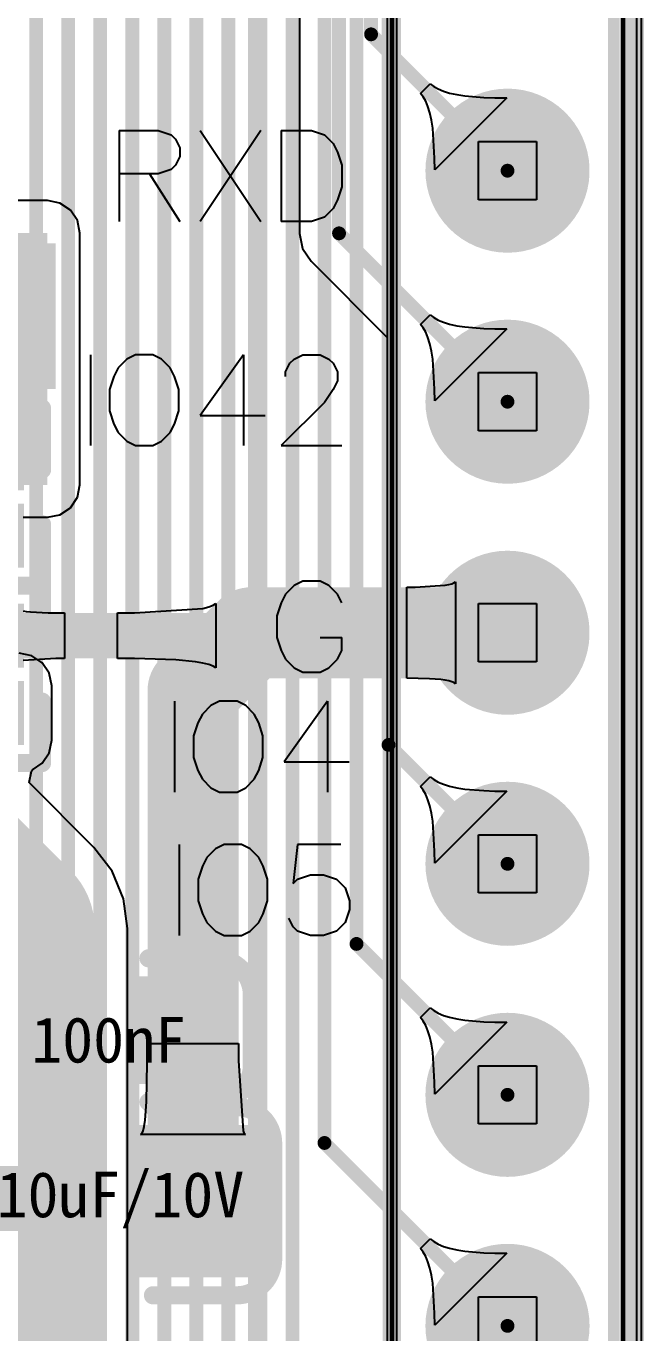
# Model space of a CAD drawing. Header units: millimetres. Extents: x -30 to 3.5, y -1.1 to 91.3.
# Drawn here: x -6.46 to 0.33, y 41.5 to 55.87 of the extents above; entities that cross this region are included whole.
import ezdxf

# ---------------------------------------------------------------- set-up
doc = ezdxf.new("R2010")
doc.units = ezdxf.units.MM
for name, color, linetype in [('BottomLayer', 5, 'Continuous'), ('BottomOverlay', 54, 'Continuous'), ('BottomSolder', 6, 'Continuous'), ('KeepOutLayer', 6, 'Continuous'), ('Mechanical15', 56, 'Continuous'), ('MultiLayer', 9, 'Continuous'), ('PadHoleLayer', 156, 'Continuous'), ('TopLayer', 1, 'Continuous'), ('TopOverlay', 2, 'Continuous'), ('TopPaste', 8, 'Continuous'), ('TopSolder', 216, 'Continuous')]:
    doc.layers.add(name, color=color, linetype=linetype)

# ---------------------------------------------------------------- blocks, each defined once
blk = doc.blocks.new('LC_0402_R_19')
at = {"layer": 'TopLayer'}
for points in [[(-0.725, -0.325), (-0.125, -0.325), (-0.725, 0.325), (-0.125, 0.325)], [(0.125, -0.325), (0.725, -0.325), (0.125, 0.325), (0.725, 0.325)]]:
    blk.add_solid(points, dxfattribs=at)
at = {"layer": 'TopOverlay', "const_width": 0.2}
for points in [[(-0.975, 0.575), (-0.3, 0.575)], [(-0.975, 0.575), (-0.975, -0.575)], [(0.3, 0.575), (0.975, 0.575)], [(0.975, 0.575), (0.975, -0.575)], [(-0.975, -0.575), (-0.3, -0.575)], [(0.3, -0.575), (0.975, -0.575)]]:
    blk.add_lwpolyline(points, dxfattribs=at)
at = {"layer": 'TopOverlay', "const_width": 0.1}
for points in [[(-1.025, 0.575, 1), (-0.925, 0.575, 1)], [(-1.025, 0.575, 1), (-0.925, 0.575, 1)], [(-0.35, 0.575, 1), (-0.25, 0.575, 1)], [(0.25, 0.575, 1), (0.35, 0.575, 1)], [(0.925, 0.575, 1), (1.025, 0.575, 1)], [(0.925, 0.575, 1), (1.025, 0.575, 1)], [(-1.025, -0.575, 1), (-0.925, -0.575, 1)], [(-1.025, -0.575, 1), (-0.925, -0.575, 1)], [(-0.35, -0.575, 1), (-0.25, -0.575, 1)], [(0.25, -0.575, 1), (0.35, -0.575, 1)], [(0.925, -0.575, 1), (1.025, -0.575, 1)], [(0.925, -0.575, 1), (1.025, -0.575, 1)]]:
    blk.add_lwpolyline(points, format="xyb", close=True, dxfattribs=at)
at = {"layer": 'TopPaste'}
for points in [[(-0.725, -0.325), (-0.125, -0.325), (-0.725, 0.325), (-0.125, 0.325)], [(0.125, -0.325), (0.725, -0.325), (0.125, 0.325), (0.725, 0.325)]]:
    blk.add_solid(points, dxfattribs=at)
at = {"layer": 'TopSolder'}
for points in [[(-0.776, -0.376), (-0.074, -0.376), (-0.776, 0.376), (-0.074, 0.376)], [(0.074, -0.376), (0.776, -0.376), (0.074, 0.376), (0.776, 0.376)]]:
    blk.add_solid(points, dxfattribs=at)
blk = doc.blocks.new('LC_0402_R_20')
at = {"layer": 'TopLayer'}
for points in [[(-0.725, -0.325), (-0.125, -0.325), (-0.725, 0.325), (-0.125, 0.325)], [(0.125, -0.325), (0.725, -0.325), (0.125, 0.325), (0.725, 0.325)]]:
    blk.add_solid(points, dxfattribs=at)
at = {"layer": 'TopOverlay', "const_width": 0.2}
for points in [[(-0.975, 0.575), (-0.3, 0.575)], [(-0.975, 0.575), (-0.975, -0.575)], [(0.3, 0.575), (0.975, 0.575)], [(0.975, 0.575), (0.975, -0.575)], [(-0.975, -0.575), (-0.3, -0.575)], [(0.3, -0.575), (0.975, -0.575)]]:
    blk.add_lwpolyline(points, dxfattribs=at)
at = {"layer": 'TopOverlay', "const_width": 0.1}
for points in [[(-1.025, 0.575, 1), (-0.925, 0.575, 1)], [(-1.025, 0.575, 1), (-0.925, 0.575, 1)], [(-0.35, 0.575, 1), (-0.25, 0.575, 1)], [(0.25, 0.575, 1), (0.35, 0.575, 1)], [(0.925, 0.575, 1), (1.025, 0.575, 1)], [(0.925, 0.575, 1), (1.025, 0.575, 1)], [(-1.025, -0.575, 1), (-0.925, -0.575, 1)], [(-1.025, -0.575, 1), (-0.925, -0.575, 1)], [(-0.35, -0.575, 1), (-0.25, -0.575, 1)], [(0.25, -0.575, 1), (0.35, -0.575, 1)], [(0.925, -0.575, 1), (1.025, -0.575, 1)], [(0.925, -0.575, 1), (1.025, -0.575, 1)]]:
    blk.add_lwpolyline(points, format="xyb", close=True, dxfattribs=at)
at = {"layer": 'TopPaste'}
for points in [[(-0.725, -0.325), (-0.125, -0.325), (-0.725, 0.325), (-0.125, 0.325)], [(0.125, -0.325), (0.725, -0.325), (0.125, 0.325), (0.725, 0.325)]]:
    blk.add_solid(points, dxfattribs=at)
at = {"layer": 'TopSolder'}
for points in [[(-0.776, -0.376), (-0.074, -0.376), (-0.776, 0.376), (-0.074, 0.376)], [(0.074, -0.376), (0.776, -0.376), (0.074, 0.376), (0.776, 0.376)]]:
    blk.add_solid(points, dxfattribs=at)
blk = doc.blocks.new('18650_BATTERY_B_27')
at = {"layer": 'BottomOverlay', "const_width": 0.127}
blk.add_lwpolyline([(0, 0), (-76.53, 0)], dxfattribs=at)
blk = doc.blocks.new('HDR_TH_20P_P2_54_V_M_35')
at = {"layer": 'BottomLayer', "const_width": 0.8}
for points in [[(-14.37, 0, 1), (-13.57, 0, 1)], [(-11.83, 0, 1), (-11.03, 0, 1)], [(-9.29, 0, 1), (-8.49, 0, 1)], [(-6.75, 0, 1), (-5.95, 0, 1)], [(-4.21, 0, 1), (-3.41, 0, 1)], [(-1.67, 0, 1), (-0.87, 0, 1)]]:
    blk.add_lwpolyline(points, format="xyb", close=True, dxfattribs=at)
at = {"layer": 'BottomSolder', "const_width": 0.902}
for points in [[(-14.421, 0, 1), (-13.519, 0, 1)], [(-11.881, 0, 1), (-10.979, 0, 1)], [(-9.341, 0, 1), (-8.439, 0, 1)], [(-6.801, 0, 1), (-5.899, 0, 1)], [(-4.261, 0, 1), (-3.359, 0, 1)], [(-1.721, 0, 1), (-0.819, 0, 1)]]:
    blk.add_lwpolyline(points, format="xyb", close=True, dxfattribs=at)
at = {"layer": 'Mechanical15'}
for p, q in [((-14.29, 0.32), (-14.29, 0.32)), ((-14.29, 0.32), (-13.65, 0.32)), ((-14.29, -0.32), (-14.29, 0.32)), ((-13.65, 0.32), (-13.65, -0.32)), ((-11.75, 0.32), (-11.75, 0.32)), ((-11.75, 0.32), (-11.11, 0.32)), ((-11.75, -0.32), (-11.75, 0.32)), ((-11.11, 0.32), (-11.11, -0.32)), ((-9.21, 0.32), (-9.21, 0.32)), ((-9.21, 0.32), (-8.57, 0.32)), ((-9.21, -0.32), (-9.21, 0.32)), ((-8.57, 0.32), (-8.57, -0.32)), ((-6.67, 0.32), (-6.67, 0.32)), ((-6.67, 0.32), (-6.03, 0.32)), ((-6.67, -0.32), (-6.67, 0.32)), ((-6.03, 0.32), (-6.03, -0.32)), ((-4.13, 0.32), (-4.13, 0.32)), ((-4.13, 0.32), (-3.49, 0.32)), ((-4.13, -0.32), (-4.13, 0.32)), ((-3.49, 0.32), (-3.49, -0.32)), ((-1.59, 0.32), (-1.59, 0.32)), ((-1.59, 0.32), (-0.95, 0.32)), ((-1.59, -0.32), (-1.59, 0.32)), ((-13.65, -0.32), (-14.29, -0.32)), ((-11.11, -0.32), (-11.75, -0.32)), ((-8.57, -0.32), (-9.21, -0.32)), ((-6.03, -0.32), (-6.67, -0.32)), ((-3.49, -0.32), (-4.13, -0.32)), ((-0.95, -0.32), (-1.59, -0.32))]:
    blk.add_line(p, q, dxfattribs=at)
at = {"layer": 'Mechanical15', "const_width": 0.0508}
for points in [[(25.4, 1.27), (-25.4, 1.27)], [(25.4, -1.27), (-25.4, -1.27)]]:
    blk.add_lwpolyline(points, dxfattribs=at)
at = {"layer": 'MultiLayer', "const_width": 0.8}
for points in [[(-14.37, 0, 1), (-13.57, 0, 1)], [(-11.83, 0, 1), (-11.03, 0, 1)], [(-9.29, 0, 1), (-8.49, 0, 1)], [(-6.75, 0, 1), (-5.95, 0, 1)], [(-4.21, 0, 1), (-3.41, 0, 1)], [(-1.67, 0, 1), (-0.87, 0, 1)]]:
    blk.add_lwpolyline(points, format="xyb", close=True, dxfattribs=at)
at = {"layer": 'PadHoleLayer', "const_width": 0.525}
for points in [[(-14.232, 0, 1), (-13.708, 0, 1)], [(-11.692, 0, 1), (-11.168, 0, 1)], [(-9.152, 0, 1), (-8.628, 0, 1)], [(-6.612, 0, 1), (-6.088, 0, 1)], [(-4.072, 0, 1), (-3.548, 0, 1)], [(-1.532, 0, 1), (-1.008, 0, 1)]]:
    blk.add_lwpolyline(points, format="xyb", close=True, dxfattribs=at)
at = {"layer": 'TopLayer', "const_width": 0.8}
for points in [[(-14.37, 0, 1), (-13.57, 0, 1)], [(-11.83, 0, 1), (-11.03, 0, 1)], [(-9.29, 0, 1), (-8.49, 0, 1)], [(-6.75, 0, 1), (-5.95, 0, 1)], [(-4.21, 0, 1), (-3.41, 0, 1)], [(-1.67, 0, 1), (-0.87, 0, 1)]]:
    blk.add_lwpolyline(points, format="xyb", close=True, dxfattribs=at)
at = {"layer": 'TopOverlay', "const_width": 0.203}
for points in [[(25.4, 1.397), (-25.4, 1.397)], [(25.4, -1.27), (-25.4, -1.27)]]:
    blk.add_lwpolyline(points, dxfattribs=at)
at = {"layer": 'TopSolder', "const_width": 0.902}
for points in [[(-14.421, 0, 1), (-13.519, 0, 1)], [(-11.881, 0, 1), (-10.979, 0, 1)], [(-9.341, 0, 1), (-8.439, 0, 1)], [(-6.801, 0, 1), (-5.899, 0, 1)], [(-4.261, 0, 1), (-3.359, 0, 1)], [(-1.721, 0, 1), (-0.819, 0, 1)]]:
    blk.add_lwpolyline(points, format="xyb", close=True, dxfattribs=at)
blk = doc.blocks.new('SDO123_38')
at = {"layer": 'TopLayer'}
for points in [[(-1.05, -0.7), (-1.05, 0.7), (-2.35, -0.7), (-2.35, 0.7)], [(2.35, -0.7), (2.35, 0.7), (1.05, -0.7), (1.05, 0.7)]]:
    blk.add_solid(points, dxfattribs=at)
at = {"layer": 'TopOverlay', "const_width": 0.15}
for points in [[(1.4, 0.9), (-1.4, 0.9)], [(-0.254, 0.635), (-0.254, -0.254)], [(0.254, 0.127), (-0.254, 0.635)], [(0.381, 0.635), (0.381, -0.635)], [(0.762, 0), (-0.762, 0)], [(0.254, -0.127), (-0.254, -0.635)], [(-0.254, -0.254), (-0.254, -0.635)], [(1.4, -0.9), (-1.4, -0.9)]]:
    blk.add_lwpolyline(points, dxfattribs=at)
at = {"layer": 'TopOverlay', "const_width": 0.075}
for points in [[(-1.438, 0.9, 1), (-1.362, 0.9, 1)], [(1.362, 0.9, 1), (1.438, 0.9, 1)], [(-0.292, 0.635, 1), (-0.216, 0.635, 1)], [(-0.292, 0.635, 1), (-0.216, 0.635, 1)], [(0.343, 0.635, 1), (0.419, 0.635, 1)], [(0.216, 0.127, 1), (0.292, 0.127, 1)], [(-0.8, 0, 1), (-0.724, 0, 1)], [(0.724, 0, 1), (0.8, 0, 1)], [(0.216, -0.127, 1), (0.292, -0.127, 1)], [(-0.292, -0.254, 1), (-0.216, -0.254, 1)], [(-0.292, -0.254, 1), (-0.216, -0.254, 1)], [(-0.292, -0.635, 1), (-0.216, -0.635, 1)], [(-0.292, -0.635, 1), (-0.216, -0.635, 1)], [(0.343, -0.635, 1), (0.419, -0.635, 1)], [(-1.438, -0.9, 1), (-1.362, -0.9, 1)], [(1.362, -0.9, 1), (1.438, -0.9, 1)]]:
    blk.add_lwpolyline(points, format="xyb", close=True, dxfattribs=at)
at = {"layer": 'TopPaste'}
for points in [[(-1.05, -0.7), (-1.05, 0.7), (-2.35, -0.7), (-2.35, 0.7)], [(2.35, -0.7), (2.35, 0.7), (1.05, -0.7), (1.05, 0.7)]]:
    blk.add_solid(points, dxfattribs=at)
at = {"layer": 'TopSolder'}
for points in [[(-0.948, -0.802), (-0.948, 0.802), (-2.452, -0.802), (-2.452, 0.802)], [(2.452, -0.802), (2.452, 0.802), (0.948, -0.802), (0.948, 0.802)]]:
    blk.add_solid(points, dxfattribs=at)
blk = doc.blocks.new('LC_0603_C_48')
at = {"layer": 'TopLayer'}
for points in [[(-1.235, -0.49), (-0.305, -0.49), (-1.235, 0.49), (-0.305, 0.49)], [(0.305, -0.49), (1.235, -0.49), (0.305, 0.49), (1.235, 0.49)]]:
    blk.add_solid(points, dxfattribs=at)
at = {"layer": 'TopOverlay', "const_width": 0.2}
for points in [[(-1.535, 0.39, -0.414213), (-1.135, 0.79)], [(1.135, 0.79, -0.414213), (1.535, 0.39)], [(-1.135, -0.79, -0.414213), (-1.535, -0.39)], [(1.535, -0.39, -0.414213), (1.135, -0.79)]]:
    blk.add_lwpolyline(points, format="xyb", dxfattribs=at)
for points in [[(-1.135, 0.79), (-0.4, 0.79)], [(0.4, 0.79), (1.135, 0.79)], [(-1.535, -0.39), (-1.535, 0.39)], [(1.535, -0.39), (1.535, 0.39)], [(-1.135, -0.79), (-0.4, -0.79)], [(0.4, -0.79), (1.135, -0.79)]]:
    blk.add_lwpolyline(points, dxfattribs=at)
at = {"layer": 'TopOverlay', "const_width": 0.1}
for points in [[(-1.185, 0.79, 1), (-1.085, 0.79, 1)], [(-1.185, 0.79, 1), (-1.085, 0.79, 1)], [(-0.45, 0.79, 1), (-0.35, 0.79, 1)], [(0.35, 0.79, 1), (0.45, 0.79, 1)], [(1.085, 0.79, 1), (1.185, 0.79, 1)], [(1.085, 0.79, 1), (1.185, 0.79, 1)], [(-1.585, 0.39, 1), (-1.485, 0.39, 1)], [(-1.585, 0.39, 1), (-1.485, 0.39, 1)], [(1.485, 0.39, 1), (1.585, 0.39, 1)], [(1.485, 0.39, 1), (1.585, 0.39, 1)], [(-1.585, -0.39, 1), (-1.485, -0.39, 1)], [(-1.585, -0.39, 1), (-1.485, -0.39, 1)], [(1.485, -0.39, 1), (1.585, -0.39, 1)], [(1.485, -0.39, 1), (1.585, -0.39, 1)], [(-1.185, -0.79, 1), (-1.085, -0.79, 1)], [(-1.185, -0.79, 1), (-1.085, -0.79, 1)], [(-0.45, -0.79, 1), (-0.35, -0.79, 1)], [(0.35, -0.79, 1), (0.45, -0.79, 1)], [(1.085, -0.79, 1), (1.185, -0.79, 1)], [(1.085, -0.79, 1), (1.185, -0.79, 1)]]:
    blk.add_lwpolyline(points, format="xyb", close=True, dxfattribs=at)
at = {"layer": 'TopPaste'}
for points in [[(-1.235, -0.49), (-0.305, -0.49), (-1.235, 0.49), (-0.305, 0.49)], [(0.305, -0.49), (1.235, -0.49), (0.305, 0.49), (1.235, 0.49)]]:
    blk.add_solid(points, dxfattribs=at)
at = {"layer": 'TopSolder'}
for points in [[(-1.337, -0.592), (-0.203, -0.592), (-1.337, 0.592), (-0.203, 0.592)], [(0.203, -0.592), (1.337, -0.592), (0.203, 0.592), (1.337, 0.592)]]:
    blk.add_solid(points, dxfattribs=at)
blk = doc.blocks.new('LC_0805_C_49')
at = {"layer": 'TopLayer'}
for points in [[(-1.47, -0.735), (-0.31, -0.735), (-1.47, 0.735), (-0.31, 0.735)], [(0.31, -0.735), (1.47, -0.735), (0.31, 0.735), (1.47, 0.735)]]:
    blk.add_solid(points, dxfattribs=at)
at = {"layer": 'TopOverlay', "const_width": 0.2}
for points in [[(-1.77, 0.635, -0.414214), (-1.37, 1.035)], [(1.37, 1.035, -0.414213), (1.77, 0.635)], [(-1.37, -1.035, -0.414213), (-1.77, -0.635)], [(1.77, -0.635, -0.414214), (1.37, -1.035)]]:
    blk.add_lwpolyline(points, format="xyb", dxfattribs=at)
for points in [[(-1.37, 1.035), (-0.45, 1.035)], [(0.45, 1.035), (1.37, 1.035)], [(-1.77, -0.635), (-1.77, 0.635)], [(1.77, -0.635), (1.77, 0.635)], [(-1.37, -1.035), (-0.45, -1.035)], [(0.45, -1.035), (1.37, -1.035)]]:
    blk.add_lwpolyline(points, dxfattribs=at)
at = {"layer": 'TopOverlay', "const_width": 0.1}
for points in [[(-1.42, 1.035, 1), (-1.32, 1.035, 1)], [(-1.42, 1.035, 1), (-1.32, 1.035, 1)], [(-0.5, 1.035, 1), (-0.4, 1.035, 1)], [(0.4, 1.035, 1), (0.5, 1.035, 1)], [(1.32, 1.035, 1), (1.42, 1.035, 1)], [(1.32, 1.035, 1), (1.42, 1.035, 1)], [(-1.82, 0.635, 1), (-1.72, 0.635, 1)], [(-1.82, 0.635, 1), (-1.72, 0.635, 1)], [(1.72, 0.635, 1), (1.82, 0.635, 1)], [(1.72, 0.635, 1), (1.82, 0.635, 1)], [(-1.82, -0.635, 1), (-1.72, -0.635, 1)], [(-1.82, -0.635, 1), (-1.72, -0.635, 1)], [(1.72, -0.635, 1), (1.82, -0.635, 1)], [(1.72, -0.635, 1), (1.82, -0.635, 1)], [(-1.42, -1.035, 1), (-1.32, -1.035, 1)], [(-1.42, -1.035, 1), (-1.32, -1.035, 1)], [(-0.5, -1.035, 1), (-0.4, -1.035, 1)], [(0.4, -1.035, 1), (0.5, -1.035, 1)], [(1.32, -1.035, 1), (1.42, -1.035, 1)], [(1.32, -1.035, 1), (1.42, -1.035, 1)]]:
    blk.add_lwpolyline(points, format="xyb", close=True, dxfattribs=at)
at = {"layer": 'TopPaste'}
for points in [[(-1.47, -0.735), (-0.31, -0.735), (-1.47, 0.735), (-0.31, 0.735)], [(0.31, -0.735), (1.47, -0.735), (0.31, 0.735), (1.47, 0.735)]]:
    blk.add_solid(points, dxfattribs=at)
at = {"layer": 'TopSolder'}
for points in [[(-1.572, -0.837), (-0.208, -0.837), (-1.572, 0.837), (-0.208, 0.837)], [(0.208, -0.837), (1.572, -0.837), (0.208, 0.837), (1.572, 0.837)]]:
    blk.add_solid(points, dxfattribs=at)

msp = doc.modelspace()

# ---------------------------------------------------------------- linework, layer by layer
at = {"layer": 'BottomLayer'}
for p, q in [((-2.388, 65.659), (-2.388, 14.91)), ((0.305, 15.062), (0.305, 65.608)), ((-2.125, 47.509), (-2.017, 47.616)), ((-2.017, 47.616), (-1.979, 47.586)), ((-1.979, 47.586), (-1.931, 47.558)), ((-1.931, 47.558), (-1.873, 47.534)), ((-2.094, 47.471), (-2.125, 47.509)), ((-2.066, 47.423), (-2.094, 47.471)), ((-2.042, 47.365), (-2.066, 47.423)), ((-1.176, 47.46), (-1.968, 46.668)), ((-1.873, 47.534), (-1.804, 47.513)), ((-1.804, 47.513), (-1.725, 47.496)), ((-1.725, 47.496), (-1.636, 47.482)), ((-1.636, 47.482), (-1.427, 47.464)), ((-1.427, 47.464), (-1.307, 47.46)), ((-1.307, 47.46), (-1.176, 47.46)), ((-2.021, 47.296), (-2.042, 47.365)), ((-2.004, 47.217), (-2.021, 47.296)), ((-1.99, 47.128), (-2.004, 47.217)), ((-1.969, 46.799), (-1.99, 47.128)), ((-1.968, 46.668), (-1.969, 46.799)), ((-2.125, 44.969), (-2.017, 45.076)), ((-2.094, 44.931), (-2.125, 44.969)), ((-2.017, 45.076), (-1.979, 45.046)), ((-1.979, 45.046), (-1.931, 45.018)), ((-1.931, 45.018), (-1.873, 44.994)), ((-1.873, 44.994), (-1.804, 44.973)), ((-1.804, 44.973), (-1.725, 44.956)), ((-2.066, 44.883), (-2.094, 44.931)), ((-2.042, 44.825), (-2.066, 44.883)), ((-2.021, 44.756), (-2.042, 44.825)), ((-1.176, 44.92), (-1.968, 44.128)), ((-1.725, 44.956), (-1.636, 44.942)), ((-1.636, 44.942), (-1.427, 44.924)), ((-1.427, 44.924), (-1.307, 44.92)), ((-1.307, 44.92), (-1.176, 44.92)), ((-2.004, 44.677), (-2.021, 44.756)), ((-1.99, 44.588), (-2.004, 44.677)), ((-1.969, 44.259), (-1.99, 44.588)), ((-1.968, 44.128), (-1.969, 44.259)), ((-2.125, 42.429), (-2.017, 42.536)), ((-2.017, 42.536), (-1.979, 42.506)), ((-2.094, 42.391), (-2.125, 42.429)), ((-2.066, 42.343), (-2.094, 42.391)), ((-1.979, 42.506), (-1.931, 42.478)), ((-1.176, 42.38), (-1.968, 41.588)), ((-1.931, 42.478), (-1.873, 42.454)), ((-1.873, 42.454), (-1.804, 42.433)), ((-1.804, 42.433), (-1.725, 42.416)), ((-1.725, 42.416), (-1.636, 42.402)), ((-1.636, 42.402), (-1.427, 42.384)), ((-1.427, 42.384), (-1.307, 42.38)), ((-1.307, 42.38), (-1.176, 42.38)), ((-2.042, 42.285), (-2.066, 42.343)), ((-2.021, 42.216), (-2.042, 42.285)), ((-2.004, 42.137), (-2.021, 42.216)), ((-1.99, 42.048), (-2.004, 42.137)), ((-1.969, 41.719), (-1.99, 42.048)), ((-1.968, 41.588), (-1.969, 41.719))]:
    msp.add_line(p, q, dxfattribs=at)
at = {"layer": 'BottomLayer', "const_width": 0.152}
for points in [[(-2.475, 47.967), (-2.475, 64.096)], [(-2.827, 45.779), (-2.827, 63.635)], [(-3.179, 43.591), (-3.179, 63.49)], [(-3.531, 41.403), (-3.531, 63.247)], [(-3.883, 41.145), (-3.883, 63.014)], [(-4.235, 40.999), (-4.235, 62.833)], [(-4.587, 40.853), (-4.587, 62.626)], [(-4.939, 40.708), (-4.939, 60.75)], [(-5.291, 40.546), (-5.291, 60.358)], [(-5.643, 40.365), (-5.643, 59.72)], [(-5.995, 40.219), (-5.995, 59.259)], [(-6.347, 40.073), (-6.347, 58.214)], [(-2.475, 47.967), (-1.168, 46.66)], [(-2.827, 45.779), (-1.168, 44.12)], [(-3.179, 43.591), (-1.168, 41.58)]]:
    msp.add_lwpolyline(points, dxfattribs=at)
at = {"layer": 'BottomLayer', "const_width": 0.076}
for points in [[(-2.513, 47.967, 1), (-2.437, 47.967, 1)], [(-2.513, 47.967, 1), (-2.437, 47.967, 1)], [(-1.206, 46.66, 1), (-1.13, 46.66, 1)], [(-2.865, 45.779, 1), (-2.789, 45.779, 1)], [(-2.865, 45.779, 1), (-2.789, 45.779, 1)], [(-1.206, 44.12, 1), (-1.13, 44.12, 1)], [(-3.217, 43.591, 1), (-3.141, 43.591, 1)], [(-3.217, 43.591, 1), (-3.141, 43.591, 1)], [(-1.206, 41.58, 1), (-1.13, 41.58, 1)]]:
    msp.add_lwpolyline(points, format="xyb", close=True, dxfattribs=at)
at = {"layer": 'KeepOutLayer', "const_width": 0.127}
msp.add_lwpolyline([(0, 2.094), (0, 89.216)], dxfattribs=at)
at = {"layer": 'TopLayer'}
for p, q in [((0.254, 14.961), (0.254, 65.659)), ((-2.489, 65.608), (-2.489, 14.986)), ((-3.453, 59.935), (-3.453, 53.591)), ((-2.125, 55.129), (-2.017, 55.236)), ((-2.017, 55.236), (-1.979, 55.206)), ((-1.979, 55.206), (-1.931, 55.178)), ((-1.931, 55.178), (-1.873, 55.154)), ((-2.094, 55.091), (-2.125, 55.129)), ((-2.066, 55.043), (-2.094, 55.091)), ((-2.042, 54.985), (-2.066, 55.043)), ((-1.176, 55.08), (-1.968, 54.288)), ((-1.873, 55.154), (-1.804, 55.133)), ((-1.804, 55.133), (-1.725, 55.116)), ((-1.725, 55.116), (-1.636, 55.102)), ((-1.636, 55.102), (-1.427, 55.084)), ((-1.427, 55.084), (-1.307, 55.08)), ((-1.307, 55.08), (-1.176, 55.08)), ((-2.021, 54.916), (-2.042, 54.985)), ((-2.004, 54.837), (-2.021, 54.916)), ((-1.99, 54.748), (-2.004, 54.837)), ((-1.969, 54.419), (-1.99, 54.748)), ((-1.968, 54.288), (-1.969, 54.419)), ((-6.223, 53.951), (-8.026, 53.951)), ((-6.086, 53.924), (-6.223, 53.951)), ((-5.971, 53.846), (-6.086, 53.924)), ((-5.893, 53.731), (-5.971, 53.846)), ((-5.866, 53.594), (-5.893, 53.731)), ((-5.866, 50.825), (-5.866, 53.594)), ((-3.453, 53.591), (-3.42, 53.425)), ((-3.42, 53.425), (-3.326, 53.284)), ((-3.326, 53.284), (-2.489, 52.447)), ((-2.125, 52.589), (-2.017, 52.696)), ((-2.094, 52.551), (-2.125, 52.589)), ((-2.017, 52.696), (-1.979, 52.666)), ((-1.979, 52.666), (-1.931, 52.638)), ((-1.931, 52.638), (-1.873, 52.614)), ((-1.873, 52.614), (-1.804, 52.593)), ((-1.804, 52.593), (-1.725, 52.576)), ((-2.489, 52.447), (-2.489, 31.855)), ((-2.066, 52.503), (-2.094, 52.551)), ((-2.042, 52.445), (-2.066, 52.503)), ((-2.021, 52.376), (-2.042, 52.445)), ((-1.176, 52.54), (-1.968, 51.748)), ((-1.725, 52.576), (-1.636, 52.562)), ((-1.636, 52.562), (-1.427, 52.544)), ((-1.427, 52.544), (-1.307, 52.54)), ((-1.307, 52.54), (-1.176, 52.54)), ((-2.004, 52.297), (-2.021, 52.376)), ((-1.99, 52.208), (-2.004, 52.297)), ((-1.969, 51.879), (-1.99, 52.208)), ((-1.968, 51.748), (-1.969, 51.879)), ((-5.893, 50.689), (-5.866, 50.825)), ((-6.086, 50.496), (-5.971, 50.573)), ((-5.971, 50.573), (-5.893, 50.689)), ((-6.489, 50.469), (-6.223, 50.469)), ((-6.223, 50.469), (-6.086, 50.496)), ((-2.182, 49.701), (-1.853, 49.722)), ((-1.853, 49.722), (-1.812, 49.73)), ((-1.812, 49.73), (-1.78, 49.739)), ((-1.78, 49.739), (-1.756, 49.749)), ((-1.756, 49.749), (-1.74, 49.76)), ((-1.74, 49.76), (-1.74, 48.64)), ((-2.273, 49.7), (-2.182, 49.701)), ((-2.273, 48.7), (-2.273, 49.7)), ((-6.491, 49.44), (-6.456, 49.434)), ((-6.456, 49.434), (-6.411, 49.429)), ((-6.411, 49.429), (-6.216, 49.419)), ((-6.216, 49.419), (-6.036, 49.418)), ((-5.453, 49.418), (-5.267, 49.419)), ((-5.267, 49.419), (-4.514, 49.468)), ((-4.514, 49.468), (-4.45, 49.484)), ((-4.45, 49.484), (-4.403, 49.502)), ((-4.403, 49.502), (-4.373, 49.521)), ((-4.373, 49.521), (-4.373, 48.814)), ((-6.036, 49.418), (-6.036, 48.918)), ((-5.453, 48.918), (-5.453, 49.418)), ((-6.396, 48.947), (-6.533, 48.974)), ((-6.131, 48.917), (-6.491, 48.895)), ((-6.281, 48.87), (-6.396, 48.947)), ((-6.203, 48.754), (-6.281, 48.87)), ((-6.036, 48.918), (-6.131, 48.917)), ((-5.267, 48.917), (-5.453, 48.918)), ((-4.812, 48.901), (-5.267, 48.917)), ((-4.596, 48.88), (-4.812, 48.901)), ((-4.514, 48.867), (-4.596, 48.88)), ((-4.45, 48.851), (-4.514, 48.867)), ((-4.403, 48.834), (-4.45, 48.851)), ((-6.176, 48.618), (-6.203, 48.754)), ((-4.373, 48.814), (-4.403, 48.834)), ((-2.026, 48.695), (-2.273, 48.7)), ((-6.176, 48.018), (-6.176, 48.618)), ((-1.902, 48.685), (-2.026, 48.695)), ((-1.853, 48.679), (-1.902, 48.685)), ((-1.812, 48.671), (-1.853, 48.679)), ((-1.78, 48.662), (-1.812, 48.671)), ((-1.756, 48.652), (-1.78, 48.662)), ((-1.74, 48.64), (-1.756, 48.652)), ((-6.203, 47.881), (-6.176, 48.018)), ((-6.281, 47.765), (-6.203, 47.881)), ((-6.387, 47.694), (-6.281, 47.765)), ((-6.425, 47.553), (-6.398, 47.68)), ((-5.712, 46.84), (-6.425, 47.553)), ((-6.398, 47.68), (-6.387, 47.694)), ((-5.512, 46.579), (-5.712, 46.84)), ((-5.386, 46.275), (-5.512, 46.579)), ((-5.343, 45.949), (-5.386, 46.275)), ((-5.343, 34.674), (-5.343, 45.949)), ((-5.135, 44.043), (-5.123, 44.683)), ((-5.123, 44.683), (-4.123, 44.683)), ((-4.123, 44.683), (-4.122, 44.493)), ((-4.122, 44.493), (-4.074, 43.723)), ((-5.15, 43.843), (-5.135, 44.043)), ((-5.16, 43.773), (-5.15, 43.843)), ((-5.199, 43.683), (-5.185, 43.693)), ((-4.046, 43.683), (-5.199, 43.683)), ((-5.185, 43.693), (-5.172, 43.723)), ((-5.172, 43.723), (-5.16, 43.773)), ((-4.074, 43.723), (-4.061, 43.693)), ((-4.061, 43.693), (-4.046, 43.683))]:
    msp.add_line(p, q, dxfattribs=at)
for points, const_width in [([(-2.667, 55.779), (-2.667, 60.261)], 0.152), ([(-3.019, 53.591), (-3.019, 60.115)], 0.152), ([(-2.667, 55.779), (-1.168, 54.28)], 0.152), ([(-3.019, 53.591), (-1.168, 51.74)], 0.152), ([(-4.623, 48.565), (-4.02, 49.168)], 1), ([(-3.987, 49.2), (-1.168, 49.2)], 1), ([(-4.02, 49.168), (-3.987, 49.2)], 0.5), ([(-6.858, 49.168), (-4.02, 49.168)], 0.5), ([(-4.623, 42.951), (-4.623, 48.565)], 1), ([(-7.95, 47.295), (-6.604, 45.949)], 1.8), ([(-6.604, 31.977), (-6.604, 45.949)], 1.8)]:
    msp.add_lwpolyline(points, dxfattribs=dict(at, const_width=const_width))
for points, const_width in [([(-2.705, 55.779, 1), (-2.629, 55.779, 1)], 0.076), ([(-2.705, 55.779, 1), (-2.629, 55.779, 1)], 0.076), ([(-1.206, 54.28, 1), (-1.13, 54.28, 1)], 0.076), ([(-3.057, 53.591, 1), (-2.981, 53.591, 1)], 0.076), ([(-3.057, 53.591, 1), (-2.981, 53.591, 1)], 0.076), ([(-1.206, 51.74, 1), (-1.13, 51.74, 1)], 0.076), ([(-4.27, 49.168, 1), (-3.77, 49.168, 1)], 0.5), ([(-4.237, 49.2, 1), (-3.737, 49.2, 1)], 0.5), ([(-1.418, 49.2, 1), (-0.918, 49.2, 1)], 0.5), ([(-4.112, 49.2, 1), (-3.862, 49.2, 1)], 0.25), ([(-4.145, 49.168, 1), (-3.895, 49.168, 1)], 0.25), ([(-4.145, 49.168, 1), (-3.895, 49.168, 1)], 0.25), ([(-4.873, 48.565, 1), (-4.373, 48.565, 1)], 0.5), ([(-4.873, 48.565, 1), (-4.373, 48.565, 1)], 0.5), ([(-7.054, 45.949, 1), (-6.154, 45.949, 1)], 0.9), ([(-7.054, 45.949, 1), (-6.154, 45.949, 1)], 0.9), ([(-4.873, 42.951, 1), (-4.373, 42.951, 1)], 0.5)]:
    msp.add_lwpolyline(points, format="xyb", close=True, dxfattribs=dict(at, const_width=const_width))
msp.add_solid([(-8.026, 50.825), (-6.223, 50.825), (-8.026, 53.594), (-6.223, 53.594)], dxfattribs=at)
at = {"layer": 'TopOverlay'}
for p, q in [((-5.436, 54.721), (-5.436, 53.721)), ((-5.436, 54.721), (-5.007, 54.721)), ((-5.007, 54.721), (-4.864, 54.673)), ((-4.864, 54.673), (-4.817, 54.626)), ((-4.817, 54.626), (-4.769, 54.53)), ((-4.545, 54.721), (-3.879, 53.721)), ((-3.879, 54.721), (-4.545, 53.721)), ((-3.655, 54.721), (-3.655, 53.721)), ((-3.655, 54.721), (-3.322, 54.721)), ((-3.322, 54.721), (-3.179, 54.673)), ((-3.179, 54.673), (-3.084, 54.578)), ((-4.769, 54.53), (-4.769, 54.435)), ((-3.084, 54.578), (-3.036, 54.483)), ((-3.036, 54.483), (-2.989, 54.34)), ((-4.817, 54.34), (-4.864, 54.292)), ((-4.769, 54.435), (-4.817, 54.34)), ((-2.989, 54.34), (-2.989, 54.102)), ((-5.007, 54.245), (-5.436, 54.245)), ((-5.102, 54.245), (-4.769, 53.721)), ((-4.864, 54.292), (-5.007, 54.245)), ((-2.989, 54.102), (-3.036, 53.959)), ((-3.036, 53.959), (-3.084, 53.864)), ((-3.179, 53.769), (-3.322, 53.721)), ((-3.084, 53.864), (-3.179, 53.769)), ((-3.322, 53.721), (-3.655, 53.721)), ((-5.75, 52.257), (-5.75, 51.257)), ((-5.35, 52.209), (-5.445, 52.114)), ((-5.255, 52.257), (-5.35, 52.209)), ((-5.064, 52.257), (-5.255, 52.257)), ((-4.969, 52.209), (-5.064, 52.257)), ((-4.874, 52.114), (-4.969, 52.209)), ((-4.069, 52.257), (-4.545, 51.59)), ((-4.069, 52.257), (-4.069, 51.257)), ((-3.607, 52.067), (-3.56, 52.162)), ((-3.56, 52.162), (-3.512, 52.209)), ((-3.512, 52.209), (-3.417, 52.257)), ((-3.417, 52.257), (-3.227, 52.257)), ((-3.227, 52.257), (-3.131, 52.209)), ((-3.131, 52.209), (-3.084, 52.162)), ((-3.084, 52.162), (-3.036, 52.067)), ((-5.493, 52.019), (-5.54, 51.876)), ((-5.445, 52.114), (-5.493, 52.019)), ((-4.826, 52.019), (-4.874, 52.114)), ((-4.779, 51.876), (-4.826, 52.019)), ((-3.607, 52.019), (-3.607, 52.067)), ((-3.036, 52.067), (-3.036, 51.971)), ((-5.54, 51.876), (-5.54, 51.638)), ((-4.779, 51.638), (-4.779, 51.876)), ((-3.084, 51.876), (-3.179, 51.733)), ((-3.036, 51.971), (-3.084, 51.876)), ((-3.179, 51.733), (-3.655, 51.257)), ((-5.54, 51.638), (-5.493, 51.495)), ((-4.826, 51.495), (-4.779, 51.638)), ((-4.545, 51.59), (-3.831, 51.59)), ((-5.493, 51.495), (-5.445, 51.4)), ((-4.874, 51.4), (-4.826, 51.495)), ((-5.445, 51.4), (-5.35, 51.305)), ((-5.35, 51.305), (-5.255, 51.257)), ((-5.064, 51.257), (-4.969, 51.305)), ((-4.969, 51.305), (-4.874, 51.4)), ((-5.255, 51.257), (-5.064, 51.257)), ((-3.655, 51.257), (-2.989, 51.257)), ((-3.512, 49.72), (-3.607, 49.625)), ((-3.417, 49.768), (-3.512, 49.72)), ((-3.227, 49.768), (-3.417, 49.768)), ((-3.131, 49.72), (-3.227, 49.768)), ((-3.036, 49.625), (-3.131, 49.72)), ((-3.607, 49.625), (-3.655, 49.53)), ((-2.989, 49.53), (-3.036, 49.625)), ((-3.655, 49.53), (-3.703, 49.387)), ((-3.703, 49.387), (-3.703, 49.149)), ((-3.703, 49.149), (-3.655, 49.006)), ((-3.227, 49.149), (-2.989, 49.149)), ((-2.989, 49.006), (-2.989, 49.149)), ((-3.655, 49.006), (-3.607, 48.911)), ((-3.036, 48.911), (-2.989, 49.006)), ((-3.607, 48.911), (-3.512, 48.816)), ((-3.131, 48.816), (-3.036, 48.911)), ((-3.512, 48.816), (-3.417, 48.768)), ((-3.417, 48.768), (-3.227, 48.768)), ((-3.227, 48.768), (-3.131, 48.816)), ((-4.826, 48.447), (-4.826, 47.447)), ((-4.331, 48.447), (-4.426, 48.399)), ((-4.14, 48.447), (-4.331, 48.447)), ((-4.045, 48.399), (-4.14, 48.447)), ((-3.145, 48.447), (-3.621, 47.78)), ((-3.145, 48.447), (-3.145, 47.447)), ((-4.521, 48.304), (-4.569, 48.209)), ((-4.426, 48.399), (-4.521, 48.304)), ((-3.95, 48.304), (-4.045, 48.399)), ((-3.902, 48.209), (-3.95, 48.304)), ((-4.569, 48.209), (-4.617, 48.066)), ((-3.855, 48.066), (-3.902, 48.209)), ((-4.617, 48.066), (-4.617, 47.828)), ((-3.855, 47.828), (-3.855, 48.066)), ((-4.617, 47.828), (-4.569, 47.685)), ((-3.902, 47.685), (-3.855, 47.828)), ((-3.621, 47.78), (-2.907, 47.78)), ((-4.569, 47.685), (-4.521, 47.59)), ((-4.521, 47.59), (-4.426, 47.495)), ((-4.045, 47.495), (-3.95, 47.59)), ((-3.95, 47.59), (-3.902, 47.685)), ((-4.426, 47.495), (-4.331, 47.447)), ((-4.331, 47.447), (-4.14, 47.447)), ((-4.14, 47.447), (-4.045, 47.495)), ((-4.775, 46.872), (-4.775, 45.872)), ((-4.28, 46.872), (-4.375, 46.825)), ((-4.09, 46.872), (-4.28, 46.872)), ((-3.994, 46.825), (-4.09, 46.872)), ((-3.475, 46.872), (-3.523, 46.444)), ((-2.999, 46.872), (-3.475, 46.872)), ((-4.471, 46.729), (-4.518, 46.634)), ((-4.375, 46.825), (-4.471, 46.729)), ((-3.899, 46.729), (-3.994, 46.825)), ((-3.852, 46.634), (-3.899, 46.729)), ((-4.518, 46.634), (-4.566, 46.491)), ((-3.804, 46.491), (-3.852, 46.634)), ((-4.566, 46.491), (-4.566, 46.253)), ((-3.804, 46.253), (-3.804, 46.491)), ((-3.523, 46.444), (-3.475, 46.491)), ((-3.475, 46.491), (-3.333, 46.539)), ((-3.333, 46.539), (-3.19, 46.539)), ((-3.19, 46.539), (-3.047, 46.491)), ((-3.047, 46.491), (-2.952, 46.396)), ((-2.952, 46.396), (-2.904, 46.253)), ((-4.566, 46.253), (-4.518, 46.11)), ((-3.852, 46.11), (-3.804, 46.253)), ((-2.904, 46.158), (-2.952, 46.015)), ((-2.904, 46.253), (-2.904, 46.158)), ((-4.518, 46.11), (-4.471, 46.015)), ((-4.471, 46.015), (-4.375, 45.92)), ((-3.994, 45.92), (-3.899, 46.015)), ((-3.899, 46.015), (-3.852, 46.11)), ((-3.523, 45.968), (-3.571, 46.063)), ((-2.952, 46.015), (-3.047, 45.92)), ((-4.375, 45.92), (-4.28, 45.872)), ((-4.28, 45.872), (-4.09, 45.872)), ((-4.09, 45.872), (-3.994, 45.92)), ((-3.475, 45.92), (-3.523, 45.968)), ((-3.333, 45.872), (-3.475, 45.92)), ((-3.19, 45.872), (-3.333, 45.872)), ((-3.047, 45.92), (-3.19, 45.872))]:
    msp.add_line(p, q, dxfattribs=at)

# ---------------------------------------------------------------- block references
for name, p, rotation in [('18650_BATTERY_B_27', (-3.956, 7.462), 270), ('HDR_TH_20P_P2_54_V_M_35', (-1.168, 40.31), 270), ('SDO123_38', (-8.585, 52.68), 180), ('LC_0402_R_19', (-6.858, 50.692), 90), ('LC_0402_R_20', (-6.858, 48.743), 90), ('LC_0603_C_48', (-5.512, 44.831), 360), ('LC_0805_C_49', (-5.513, 42.951), 360)]:
    msp.add_blockref(name, p, dxfattribs=dict(rotation=rotation))

# ---------------------------------------------------------------- texts
for s, p in [('100nF', (-6.401, 44.475)), ('10uF/10V', (-6.782, 42.774))]:
    msp.add_text(s, height=0.5, dxfattribs=at).set_placement(p)

doc.saveas('drawing.dxf')
